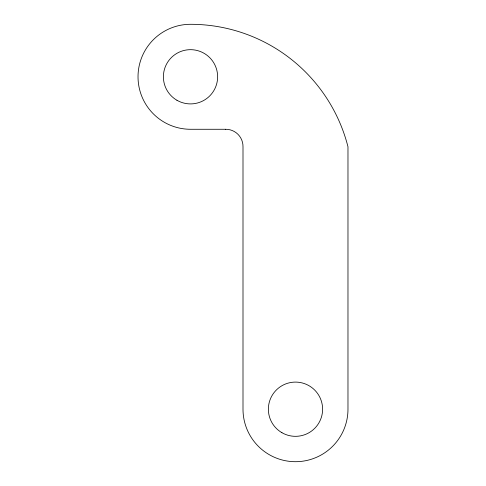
<?xml version="1.0" encoding="UTF-8"?>
<svg xmlns="http://www.w3.org/2000/svg" width="486" height="486" viewBox="0 0 486 486"><rect width="100%" height="100%" fill="white"/><g stroke="black" fill="none" stroke-linecap="round" stroke-linejoin="round"><path stroke-width="0.73" d="M225.504 129.276L190.512 129.276A52.488 52.488 0 0 1 138.024 76.788A52.488 52.488 0 0 1 190.512 24.3A162.464 162.464 0 0 1 347.976 146.772L347.976 409.212A52.488 52.488 0 0 1 295.488 461.7A52.488 52.488 0 0 1 243 409.212L243 146.772A17.204 17.204 0 0 0 225.504 129.276M176.953 100.274A27.119 27.119 0 0 0 217.631 76.788A27.119 27.119 0 0 0 176.953 53.302A27.119 27.119 0 0 0 176.953 100.274M281.929 432.698A27.119 27.119 0 0 0 322.607 409.212A27.119 27.119 0 0 0 281.929 385.726A27.119 27.119 0 0 0 281.929 432.698"/></g></svg>
